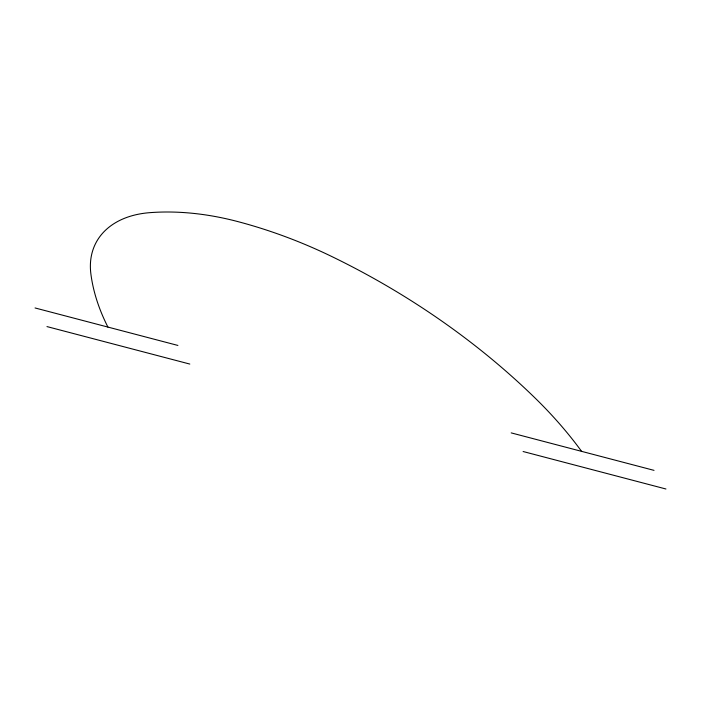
<?xml version="1.0" encoding="UTF-8"?>
<svg xmlns="http://www.w3.org/2000/svg" width="701" height="701" viewBox="0 0 701 701"><rect width="100%" height="100%" fill="white"/><g stroke="black" fill="none" stroke-linecap="round" stroke-linejoin="round"><path stroke-width="1.05" d="M35.05 307.958L177.896 345.435M511.195 432.885L654.033 470.362M46.967 326.587L189.805 364.064M523.104 451.514L665.95 489M581.585 451.356A355.337 234.993 27.6 0 0 535.082 398.028A536.826 355.004 27.6 0 0 332.239 256.741A355.337 234.993 27.6 0 0 237.315 221.455A226.887 150.04 27.6 0 0 149.637 212.675A107.595 71.151 27.6 0 0 90.876 273.872A226.887 150.04 27.6 0 0 107.919 327.078"/></g></svg>
